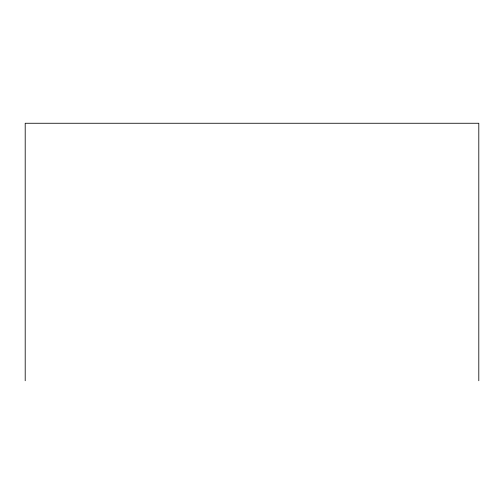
<?xml version="1.0" encoding="UTF-8"?>
<svg xmlns="http://www.w3.org/2000/svg" width="504" height="504" viewBox="0 0 504 504"><rect width="100%" height="100%" fill="white"/><g stroke="black" fill="none" stroke-linecap="round" stroke-linejoin="round"><path stroke-width="0.76" d="M478.8 380.74L478.8 123.26L25.2 123.26L25.2 380.74"/></g></svg>
